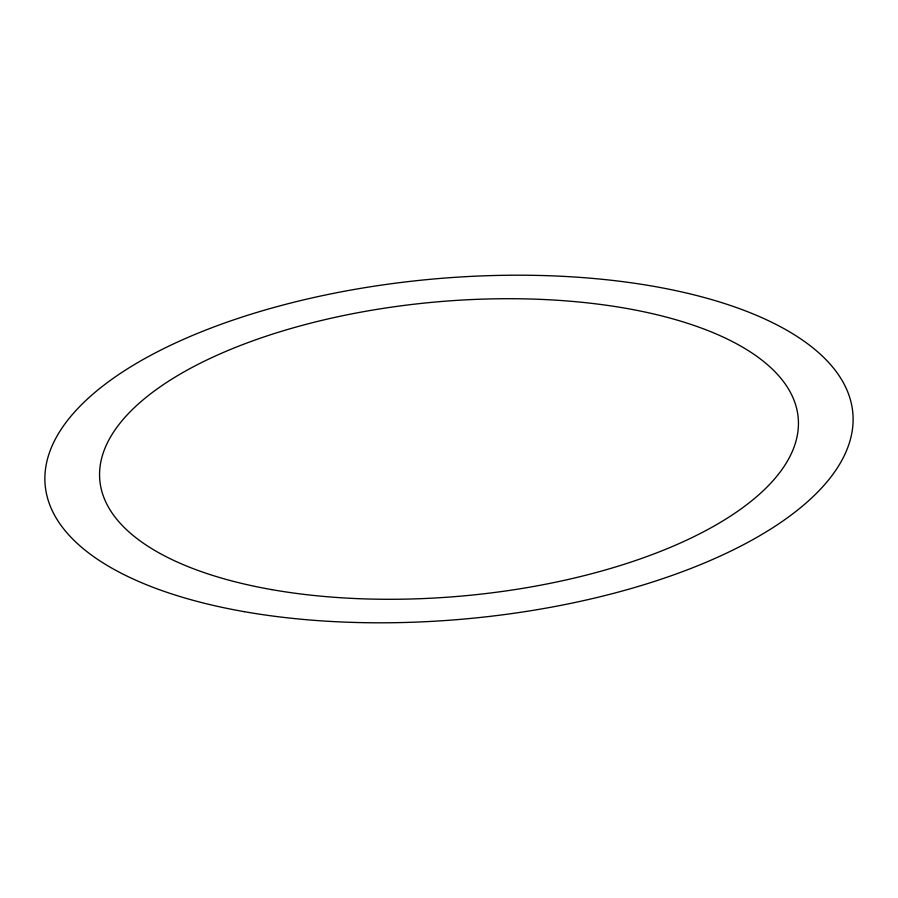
<?xml version="1.0" encoding="UTF-8"?>
<svg xmlns="http://www.w3.org/2000/svg" width="898" height="898" viewBox="0 0 898 898"><rect width="100%" height="100%" fill="white"/><g stroke="black" fill="none" stroke-linecap="round" stroke-linejoin="round"><path stroke-width="1.35" d="M244.211 611.661A405.436 170.699 -5.1 0 0 853.1 420.713A405.436 170.699 -5.1 0 0 249.689 314.637A405.436 170.699 -5.1 0 0 244.211 611.661M271.914 589.649A350.59 147.609 -5.1 0 0 798.434 424.541A350.59 147.609 -5.1 0 0 276.651 332.81A350.59 147.609 -5.1 0 0 271.914 589.649"/></g></svg>
